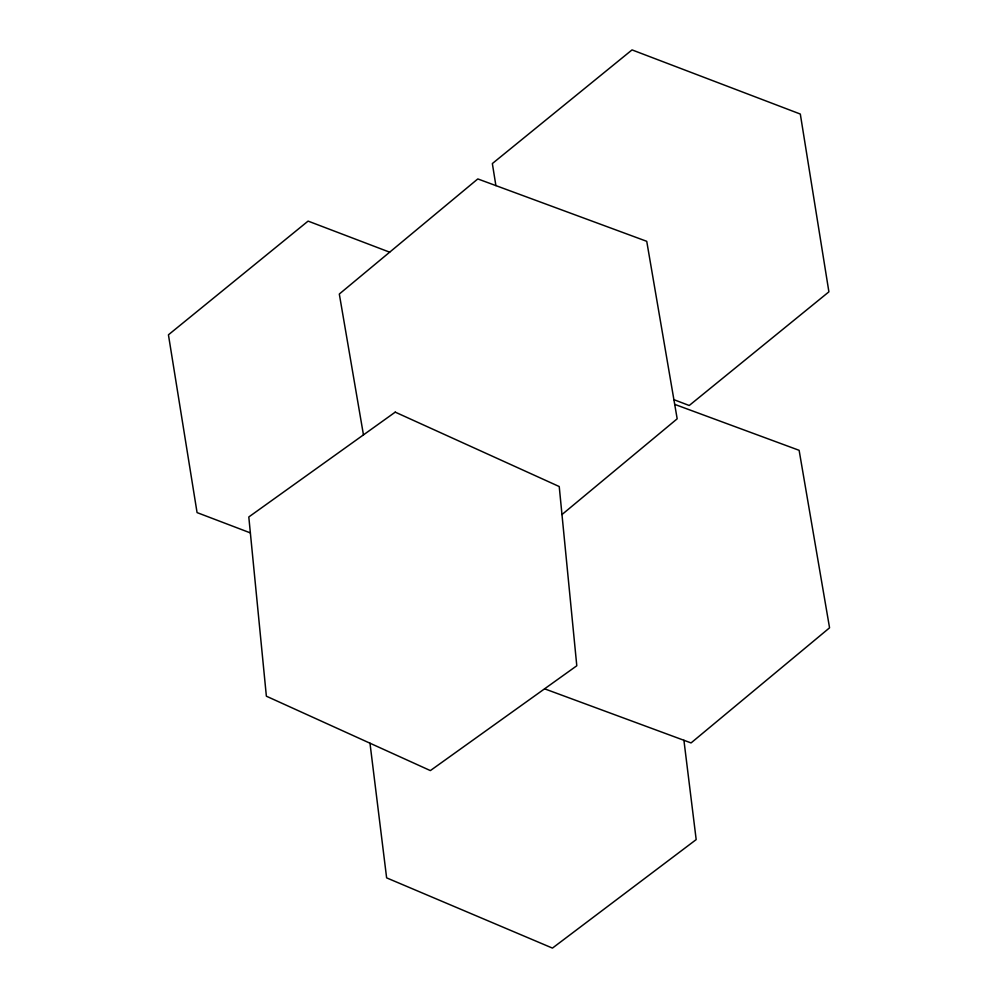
<?xml version="1.0" encoding="UTF-8"?>
<svg xmlns="http://www.w3.org/2000/svg" width="998" height="998" viewBox="0 0 998 998"><rect width="100%" height="100%" fill="white"/><g stroke="black" fill="none" stroke-linecap="round" stroke-linejoin="round"><path stroke-width="1.5" d="M561.974 514.556L677.18 418.811L646.741 241.316L477.805 178.929L339.308 294.036L363.459 434.879M674.698 404.365L799.124 450.31L829.563 627.817L691.065 742.924L544.584 688.82M389.669 252.182L308.095 221.107L168.437 334.804L197.068 512.598L250.361 532.895M673.887 399.662L689.219 405.5L828.901 291.84L800.309 114.046L632.033 49.9L492.351 163.56L495.894 185.603M683.917 740.279L696.18 839.605L552.443 948.1L386.625 877.866L369.984 743.198M395.233 412.137L248.801 516.964L266.366 696.192L430.363 770.593L576.794 665.766L559.229 486.537L395.233 412.137"/></g></svg>
